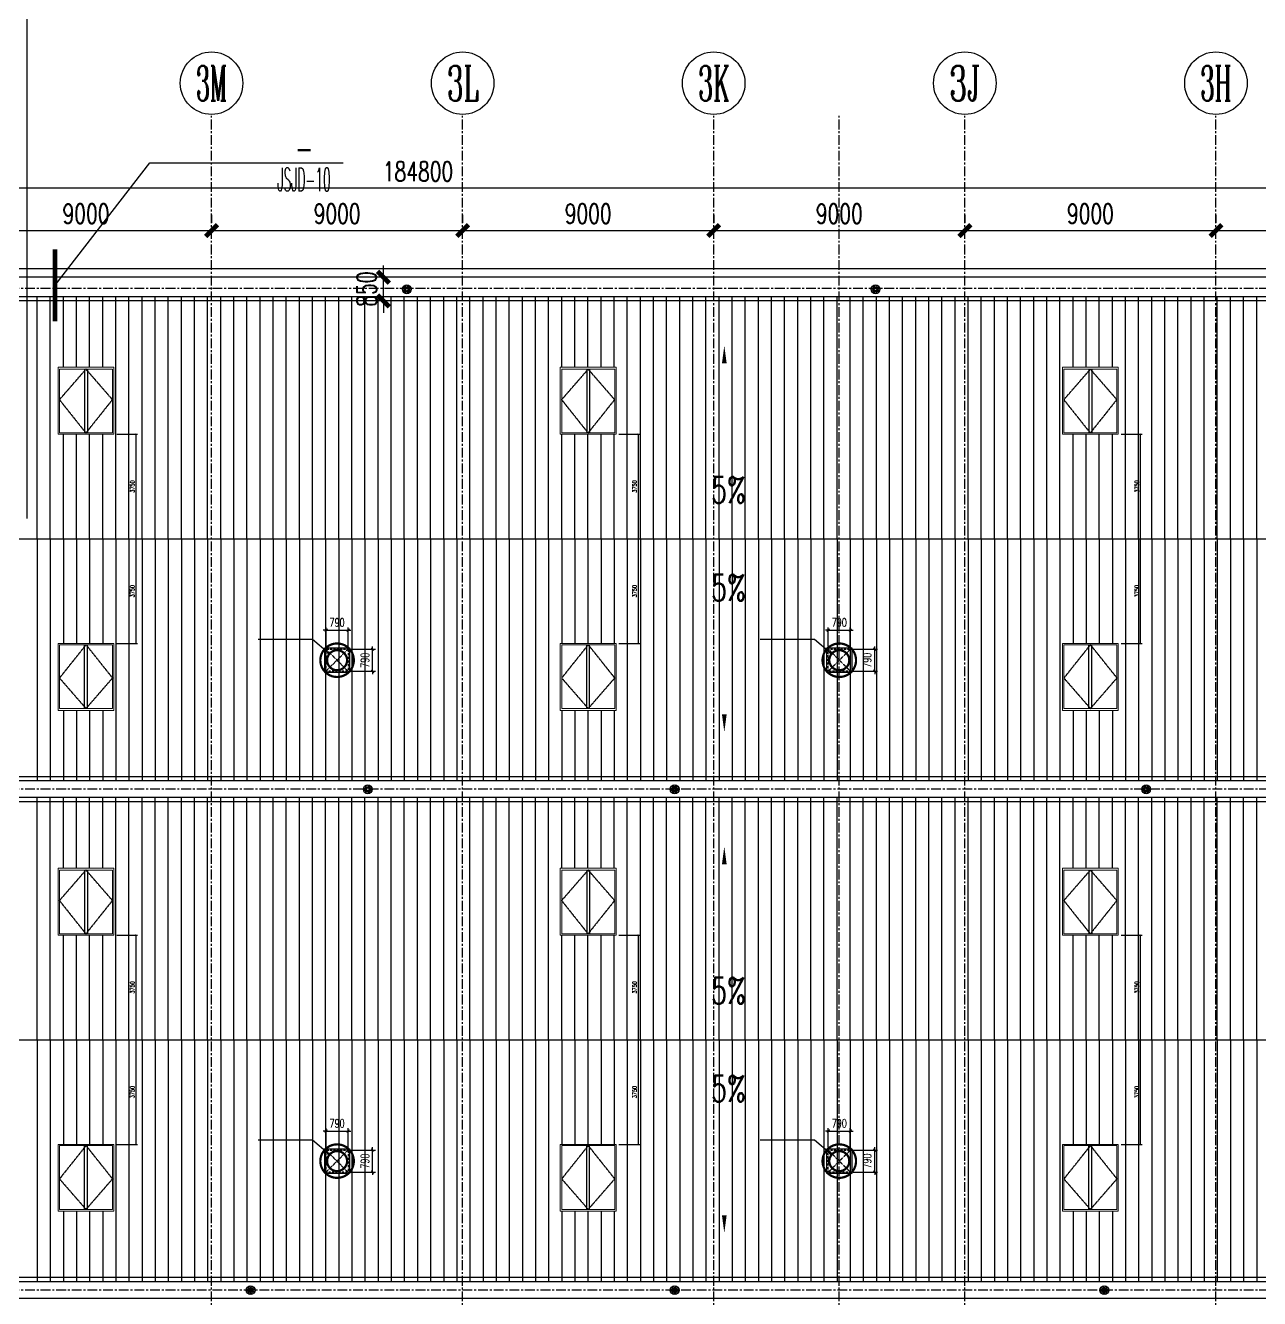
# Model space of a CAD drawing. Extents: x -599358 to 2865263, y -1062760 to 486533.
# Drawn here: x 1888005 to 1932238, y -843950 to -798327 of the extents above; entities that cross this region are included whole.
import ezdxf
from ezdxf.enums import TextEntityAlignment as Align

# ---------------------------------------------------------------- set-up
doc = ezdxf.new("R2010")
doc.units = 0
doc.set_wipeout_variables(frame=1)
for name, pattern in [('CENTER', [2, 1.25, -0.25, 0.25, -0.25]), ('DASH', [0.35, 0.25, -0.1]), ('HIDDEN', [0.375, 0.25, -0.125])]:
    doc.linetypes.add(name, pattern=pattern)
for name, color, linetype in [('3符号', 173, 'Continuous'), ('3索引', 3, 'Continuous'), ('A-AXIS-DP', 126, 'Continuous'), ('A-AXIS-SYMB', 3, 'Continuous'), ('A-LIN-V', 9, 'Continuous'), ('A-SFCE', 30, 'Continuous'), ('A-WINDOW', 140, 'Continuous'), ('DIM', 173, 'Continuous'), ('DIM_SYMB', 3, 'Continuous'), ('DOTE', 1, 'CENTER'), ('PUB_TEXT', 7, 'Continuous'), ('参考线', 8, 'Continuous'), ('外框', 1, 'HIDDEN'), ('屋面板111', 6, 'Continuous'), ('文本', 4, 'Continuous'), ('暖通', 7, 'Continuous'), ('虹吸雨水斗', 6, 'Continuous')]:
    doc.layers.add(name, color=color, linetype=linetype)
doc.layers.add('成型线', color=3, linetype='Continuous', lineweight=18)
doc.styles.add('_TCH_AXIS', font='COMPLEX', dxfattribs={"bigfont": 'GBCBIG'})
doc.styles.add('_TCH_DIM', font='SIMPLEX', dxfattribs={"bigfont": 'GBCBIG'})
doc.styles.add('_TCH_DIM_T3', font='SIMPLEX', dxfattribs={"width": 0.705882, "bigfont": 'GBCBIG'})
doc.styles.add('DHTEXT-1', font='romans.shx', dxfattribs={"width": 0.7, "bigfont": 'chinese.shx'})
doc.styles.add('卓越符号', font='ROMANS.shx', dxfattribs={"width": 0.7, "bigfont": 'CHINESE.shx'})
doc.dimstyles.new('_TCH_ARCH&&100', dxfattribs={"dimtxt": 297.5, "dimasz": 100, "dimexe": 100, "dimexo": 100, "dimgap": 126.25, "dimtad": 1, "dimdec": 0, "dimzin": 0, "dimdsep": 46, "dimtxsty": '_TCH_DIM_T3', "dimblk": 'ARCHTICK', "dimcen": 0.09, "dimclrt": 7, "dimazin": 2, "dimtfac": 1, "dimtdec": 0, "dimtix": 1, "dimtmove": 2, "dimatfit": 3, "dimfxl": 0, "dimtolj": 1, "dimtzin": 0, "dimarcsym": 0})
doc.dimstyles.new('_TCH_ARCH&&50', dxfattribs={"dimtxt": 148.75, "dimasz": 50, "dimexe": 50, "dimexo": 50, "dimgap": 63.125, "dimtad": 1, "dimdec": 0, "dimzin": 0, "dimdsep": 46, "dimtxsty": '_TCH_DIM_T3', "dimblk": 'ARCHTICK', "dimcen": 0.09, "dimclrt": 7, "dimazin": 2, "dimtfac": 1, "dimtdec": 0, "dimtix": 1, "dimtmove": 2, "dimatfit": 3, "dimfxl": 0, "dimtolj": 1, "dimtzin": 0, "dimarcsym": 0})
doc.dimstyles.new('ZN280', dxfattribs={"dimscale": 280, "dimtxt": 2.5, "dimasz": 1.5, "dimexe": 1, "dimexo": 2, "dimgap": 0.9, "dimtad": 1, "dimdec": 0, "dimdsep": 46, "dimtxsty": 'DHTEXT-1', "dimblk": 'ARCHTICK', "dimcen": 2.5, "dimclrd": 173, "dimclre": 173, "dimclrt": 7, "dimazin": 2, "dimtfac": 1, "dimtdec": 0, "dimtix": 1, "dimtmove": 2, "dimatfit": 3, "dimfxl": 0, "dimarcsym": 0})

# ---------------------------------------------------------------- blocks, each defined once
blk = doc.blocks.new('卓越-轴号')
blk.add_circle((0, 0), 4)
at = {"color": 0, "style": '_TCH_AXIS', "width": 1.041667, "flags": 8}
blk.add_attdef('A', text='', height=4.48, dxfattribs=at).set_placement((-2, -2.24), (2, -2.24), align=Align.FIT)
blk = doc.blocks.new('_ArchTick')
at = {"color": 0, "linetype": 'ByBlock', "const_width": 0.4}
blk.add_lwpolyline([(-0.5, -0.5), (0.5, 0.5)], dxfattribs=at)
blk = doc.blocks.new('*D1915')
at = {"layer": 'Defpoints', "color": 0, "ltscale": 2800, "transparency": 16777216}
for p in [(1900834, -807350), (1901298, -807350), (1901298, -808200)]:
    blk.add_point(p, dxfattribs=at)
at = {"layer": 'DIM', "color": 173, "linetype": 'ByBlock', "lineweight": -2, "ltscale": 2800, "transparency": 16777216}
for p, q in [((1900834, -807350), (1900834, -806930)), ((1900738, -807350), (1900554, -807350)), ((1900834, -808200), (1900834, -807350)), ((1900738, -808200), (1900554, -808200)), ((1900834, -808200), (1900834, -808620))]:
    blk.add_line(p, q, dxfattribs=at)
at = {"layer": 'DIM', "color": 173, "lineweight": -2, "ltscale": 2800, "transparency": 16777216, "xscale": 420, "yscale": 420, "zscale": 420}
for p, rotation in [((1900834, -807350), 270), ((1900834, -808200), 90)]:
    blk.add_blockref('_ArchTick', p, dxfattribs=dict(at, rotation=rotation))
at = {"layer": 'DIM', "color": 7, "ltscale": 2800, "transparency": 16777216, "insert": (1900232, -807775), "char_height": 700, "attachment_point": 5, "rotation": 90, "style": 'DHTEXT-1'}
blk.add_mtext('850', dxfattribs=at)
blk = doc.blocks.new('卓越-指向索引')
blk.add_wipeout([(0, 5), (-0.52, 4.97), (-1.04, 4.89), (-1.55, 4.76), (-2.03, 4.57), (-2.5, 4.33), (-2.94, 4.05), (-3.35, 3.72), (-3.72, 3.35), (-4.05, 2.94), (-4.33, 2.5), (-4.57, 2.03), (-4.76, 1.55), (-4.89, 1.04), (-4.97, 0.52), (-5, 0), (-4.97, -0.52), (-4.89, -1.04), (-4.76, -1.55), (-4.57, -2.03), (-4.33, -2.5), (-4.05, -2.94), (-3.72, -3.35), (-3.35, -3.72), (-2.94, -4.05), (-2.5, -4.33), (-2.03, -4.57), (-1.55, -4.76), (-1.04, -4.89), (-0.52, -4.97), (0, -5), (0.52, -4.97), (1.04, -4.89), (1.55, -4.76), (2.03, -4.57), (2.5, -4.33), (2.94, -4.05), (3.35, -3.72), (3.72, -3.35), (4.05, -2.94), (4.33, -2.5), (4.57, -2.03), (4.76, -1.55), (4.89, -1.04), (4.97, -0.52), (5, 0), (4.97, 0.52), (4.89, 1.04), (4.76, 1.55), (4.57, 2.03), (4.33, 2.5), (4.05, 2.94), (3.72, 3.35), (3.35, 3.72), (2.94, 4.05), (2.5, 4.33), (2.03, 4.57), (1.55, 4.76), (1.04, 4.89), (0.52, 4.97)])
blk.add_line((-5, 0), (5, 0))
at = {"color": 0, "style": '卓越符号', "width": 0.7, "flags": 8}
blk.add_attdef('索引编号', text='', height=3, dxfattribs=at).set_placement((0, 0.37), align=Align.CENTER)
at = {"color": 0, "style": '卓越符号', "width": 0.892319, "flags": 8}
blk.add_attdef('图号', text='', height=3, dxfattribs=at).set_placement((-3.41, -3.6), (3.41, -3.6), align=Align.FIT)
blk = doc.blocks.new('“奔腾”虹吸雨水斗')
at = {"layer": '虹吸雨水斗', "lineweight": 25}
for p, q in [((946944, 86685), (947028, 86658)), ((947028, 86641), (946944, 86614)), ((947032, 86673), (946946, 86692)), ((946946, 86607), (947032, 86625)), ((946982, 86753), (947040, 86688)), ((947040, 86611), (946982, 86546)), ((947052, 86699), (946987, 86758)), ((946987, 86541), (947052, 86600)), ((947048, 86793), (947066, 86707)), ((947066, 86592), (947048, 86506)), ((947082, 86711), (947055, 86795)), ((947055, 86504), (947082, 86587)), ((947125, 86795), (947098, 86711)), ((947098, 86587), (947125, 86504)), ((947114, 86707), (947132, 86793)), ((947132, 86506), (947114, 86592)), ((947194, 86758), (947128, 86699)), ((947128, 86600), (947194, 86541)), ((947140, 86688), (947199, 86753)), ((947199, 86546), (947140, 86611)), ((947234, 86692), (947148, 86673)), ((947148, 86625), (947234, 86607)), ((947152, 86658), (947236, 86685)), ((947236, 86614), (947152, 86641))]:
    blk.add_line(p, q, dxfattribs=at)
for radius in [150, 47.6]:
    blk.add_circle((947090, 86649), radius, dxfattribs=at)
for centre, start, end in [((947025, 86649), 291.6382, 68.3675), ((947034, 86682), 261.6382, 38.3675), ((947034, 86617), 321.6382, 98.3675), ((947057, 86706), 231.6382, 8.3675), ((947057, 86593), 351.6382, 128.3675), ((947090, 86715), 201.6382, 338.3675), ((947090, 86584), 21.6382, 158.3675), ((947123, 86706), 171.6382, 308.3675), ((947123, 86593), 51.6382, 188.3675), ((947147, 86682), 141.6382, 278.3675), ((947147, 86617), 81.6382, 218.3675), ((947155, 86649), 111.6382, 248.3675)]:
    blk.add_arc(centre, 8.82, start, end, dxfattribs=at)
blk = doc.blocks.new('*D1980')
at = {"layer": 'Defpoints', "color": 0, "ltscale": 2800, "transparency": 16777216}
for p in [(1885675, -805676), (1894675, -805676), (1894675, -805676)]:
    blk.add_point(p, dxfattribs=at)
at = {"layer": 'DIM', "color": 173, "linetype": 'ByBlock', "lineweight": -2, "ltscale": 2800, "transparency": 16777216}
for p, q in [((1885675, -805116), (1885675, -805396)), ((1894675, -805116), (1894675, -805396)), ((1885675, -805676), (1894675, -805676))]:
    blk.add_line(p, q, dxfattribs=at)
at = {"layer": 'DIM', "color": 173, "lineweight": -2, "ltscale": 2800, "transparency": 16777216, "xscale": 420, "yscale": 420, "zscale": 420, "rotation": 180}
blk.add_blockref('_ArchTick', (1885675, -805676), dxfattribs=at)
at = {"layer": 'DIM', "color": 173, "lineweight": -2, "ltscale": 2800, "transparency": 16777216, "xscale": 420, "yscale": 420, "zscale": 420}
blk.add_blockref('_ArchTick', (1894675, -805676), dxfattribs=at)
at = {"layer": 'DIM', "color": 7, "ltscale": 2800, "transparency": 16777216, "insert": (1890175, -805074), "char_height": 700, "attachment_point": 5, "style": 'DHTEXT-1'}
blk.add_mtext('9000', dxfattribs=at)
blk = doc.blocks.new('*D1981')
at = {"layer": 'Defpoints', "color": 0, "ltscale": 2800, "transparency": 16777216}
for p in [(1894675, -805676), (1903675, -805676), (1903675, -805676)]:
    blk.add_point(p, dxfattribs=at)
at = {"layer": 'DIM', "color": 173, "linetype": 'ByBlock', "lineweight": -2, "ltscale": 2800, "transparency": 16777216}
for p, q in [((1894675, -805116), (1894675, -805396)), ((1903675, -805116), (1903675, -805396)), ((1894675, -805676), (1903675, -805676))]:
    blk.add_line(p, q, dxfattribs=at)
at = {"layer": 'DIM', "color": 173, "lineweight": -2, "ltscale": 2800, "transparency": 16777216, "xscale": 420, "yscale": 420, "zscale": 420, "rotation": 180}
blk.add_blockref('_ArchTick', (1894675, -805676), dxfattribs=at)
at = {"layer": 'DIM', "color": 173, "lineweight": -2, "ltscale": 2800, "transparency": 16777216, "xscale": 420, "yscale": 420, "zscale": 420}
blk.add_blockref('_ArchTick', (1903675, -805676), dxfattribs=at)
at = {"layer": 'DIM', "color": 7, "ltscale": 2800, "transparency": 16777216, "insert": (1899175, -805074), "char_height": 700, "attachment_point": 5, "style": 'DHTEXT-1'}
blk.add_mtext('9000', dxfattribs=at)
blk = doc.blocks.new('*D1982')
at = {"layer": 'Defpoints', "color": 0, "ltscale": 2800, "transparency": 16777216}
for p in [(1903675, -805676), (1912675, -805676), (1912675, -805676)]:
    blk.add_point(p, dxfattribs=at)
at = {"layer": 'DIM', "color": 173, "linetype": 'ByBlock', "lineweight": -2, "ltscale": 2800, "transparency": 16777216}
for p, q in [((1903675, -805116), (1903675, -805396)), ((1912675, -805116), (1912675, -805396)), ((1903675, -805676), (1912675, -805676))]:
    blk.add_line(p, q, dxfattribs=at)
at = {"layer": 'DIM', "color": 173, "lineweight": -2, "ltscale": 2800, "transparency": 16777216, "xscale": 420, "yscale": 420, "zscale": 420, "rotation": 180}
blk.add_blockref('_ArchTick', (1903675, -805676), dxfattribs=at)
at = {"layer": 'DIM', "color": 173, "lineweight": -2, "ltscale": 2800, "transparency": 16777216, "xscale": 420, "yscale": 420, "zscale": 420}
blk.add_blockref('_ArchTick', (1912675, -805676), dxfattribs=at)
at = {"layer": 'DIM', "color": 7, "ltscale": 2800, "transparency": 16777216, "insert": (1908175, -805074), "char_height": 700, "attachment_point": 5, "style": 'DHTEXT-1'}
blk.add_mtext('9000', dxfattribs=at)
blk = doc.blocks.new('*D1983')
at = {"layer": 'Defpoints', "color": 0, "ltscale": 2800, "transparency": 16777216}
for p in [(1912675, -805676), (1921675, -805676), (1921675, -805676)]:
    blk.add_point(p, dxfattribs=at)
at = {"layer": 'DIM', "color": 173, "linetype": 'ByBlock', "lineweight": -2, "ltscale": 2800, "transparency": 16777216}
for p, q in [((1912675, -805116), (1912675, -805396)), ((1921675, -805116), (1921675, -805396)), ((1912675, -805676), (1921675, -805676))]:
    blk.add_line(p, q, dxfattribs=at)
at = {"layer": 'DIM', "color": 173, "lineweight": -2, "ltscale": 2800, "transparency": 16777216, "xscale": 420, "yscale": 420, "zscale": 420, "rotation": 180}
blk.add_blockref('_ArchTick', (1912675, -805676), dxfattribs=at)
at = {"layer": 'DIM', "color": 173, "lineweight": -2, "ltscale": 2800, "transparency": 16777216, "xscale": 420, "yscale": 420, "zscale": 420}
blk.add_blockref('_ArchTick', (1921675, -805676), dxfattribs=at)
at = {"layer": 'DIM', "color": 7, "ltscale": 2800, "transparency": 16777216, "insert": (1917175, -805074), "char_height": 700, "attachment_point": 5, "style": 'DHTEXT-1'}
blk.add_mtext('9000', dxfattribs=at)
blk = doc.blocks.new('*D1984')
at = {"layer": 'Defpoints', "color": 0, "ltscale": 2800, "transparency": 16777216}
for p in [(1921675, -805676), (1930675, -805676), (1930675, -805676)]:
    blk.add_point(p, dxfattribs=at)
at = {"layer": 'DIM', "color": 173, "linetype": 'ByBlock', "lineweight": -2, "ltscale": 2800, "transparency": 16777216}
for p, q in [((1921675, -805116), (1921675, -805396)), ((1930675, -805116), (1930675, -805396)), ((1921675, -805676), (1930675, -805676))]:
    blk.add_line(p, q, dxfattribs=at)
at = {"layer": 'DIM', "color": 173, "lineweight": -2, "ltscale": 2800, "transparency": 16777216, "xscale": 420, "yscale": 420, "zscale": 420, "rotation": 180}
blk.add_blockref('_ArchTick', (1921675, -805676), dxfattribs=at)
at = {"layer": 'DIM', "color": 173, "lineweight": -2, "ltscale": 2800, "transparency": 16777216, "xscale": 420, "yscale": 420, "zscale": 420}
blk.add_blockref('_ArchTick', (1930675, -805676), dxfattribs=at)
at = {"layer": 'DIM', "color": 7, "ltscale": 2800, "transparency": 16777216, "insert": (1926175, -805074), "char_height": 700, "attachment_point": 5, "style": 'DHTEXT-1'}
blk.add_mtext('9000', dxfattribs=at)
blk = doc.blocks.new('*D1985')
at = {"layer": 'Defpoints', "color": 0, "ltscale": 2800, "transparency": 16777216}
for p in [(1930675, -805676), (1939675, -805676), (1939675, -805676)]:
    blk.add_point(p, dxfattribs=at)
at = {"layer": 'DIM', "color": 173, "linetype": 'ByBlock', "lineweight": -2, "ltscale": 2800, "transparency": 16777216}
for p, q in [((1930675, -805116), (1930675, -805396)), ((1939675, -805116), (1939675, -805396)), ((1930675, -805676), (1939675, -805676))]:
    blk.add_line(p, q, dxfattribs=at)
at = {"layer": 'DIM', "color": 173, "lineweight": -2, "ltscale": 2800, "transparency": 16777216, "xscale": 420, "yscale": 420, "zscale": 420, "rotation": 180}
blk.add_blockref('_ArchTick', (1930675, -805676), dxfattribs=at)
at = {"layer": 'DIM', "color": 173, "lineweight": -2, "ltscale": 2800, "transparency": 16777216, "xscale": 420, "yscale": 420, "zscale": 420}
blk.add_blockref('_ArchTick', (1939675, -805676), dxfattribs=at)
at = {"layer": 'DIM', "color": 7, "ltscale": 2800, "transparency": 16777216, "insert": (1935175, -805074), "char_height": 700, "attachment_point": 5, "style": 'DHTEXT-1'}
blk.add_mtext('9000', dxfattribs=at)
blk = doc.blocks.new('*D1993')
at = {"layer": 'Defpoints', "color": 0, "ltscale": 2800, "transparency": 16777216}
for p in [(1809675, -804161), (1809675, -806364), (1994475, -806364)]:
    blk.add_point(p, dxfattribs=at)
at = {"layer": 'DIM', "color": 173, "linetype": 'ByBlock', "lineweight": -2, "ltscale": 2800, "transparency": 16777216}
for p, q in [((1809675, -805804), (1809675, -803881)), ((1994475, -804161), (1809675, -804161)), ((1994475, -805804), (1994475, -803881))]:
    blk.add_line(p, q, dxfattribs=at)
at = {"layer": 'DIM', "color": 173, "lineweight": -2, "ltscale": 2800, "transparency": 16777216, "xscale": 420, "yscale": 420, "zscale": 420, "rotation": 180}
blk.add_blockref('_ArchTick', (1809675, -804161), dxfattribs=at)
at = {"layer": 'DIM', "color": 173, "lineweight": -2, "ltscale": 2800, "transparency": 16777216, "xscale": 420, "yscale": 420, "zscale": 420}
blk.add_blockref('_ArchTick', (1994475, -804161), dxfattribs=at)
at = {"layer": 'DIM', "color": 7, "ltscale": 2800, "transparency": 16777216, "insert": (1902075, -803559), "char_height": 700, "attachment_point": 5, "style": 'DHTEXT-1'}
blk.add_mtext('184800', dxfattribs=at)
blk = doc.blocks.new('*D1776')
at = {"layer": 'A-AXIS-DP', "color": 0, "lineweight": -2, "transparency": 16777216}
for p, q in [((-1274, 395), (-1274, 495)), ((-495, 395), (-1374, 395)), ((-1274, 395), (-1274, -395)), ((-495, -395), (-1374, -395)), ((-1274, -395), (-1274, -495))]:
    blk.add_line(p, q, dxfattribs=at)
at = {"layer": 'Defpoints', "color": 0, "transparency": 16777216}
for p in [(-395, 395), (-1274, -395), (-395, -395)]:
    blk.add_point(p, dxfattribs=at)
at = {"layer": 'A-AXIS-DP', "color": 0, "lineweight": -2, "transparency": 16777216, "xscale": 100, "yscale": 100, "zscale": 100}
for p, rotation in [((-1274, 395), 270), ((-1274, -395), 90)]:
    blk.add_blockref('_ArchTick', p, dxfattribs=dict(at, rotation=rotation))
at = {"layer": 'A-AXIS-DP', "color": 7, "transparency": 16777216, "insert": (-999, 0), "char_height": 297.5, "attachment_point": 5, "rotation": 270, "style": '_TCH_DIM_T3'}
blk.add_mtext('\\A1;790', dxfattribs=at)
blk = doc.blocks.new('*D1777')
at = {"layer": 'A-AXIS-DP', "color": 0, "lineweight": -2, "transparency": 16777216}
for p, q in [((-395, -495), (-395, -1178)), ((395, -495), (395, -1178)), ((-395, -1078), (-495, -1078)), ((395, -1078), (-395, -1078)), ((395, -1078), (495, -1078))]:
    blk.add_line(p, q, dxfattribs=at)
at = {"layer": 'Defpoints', "color": 0, "transparency": 16777216}
for p in [(-395, -395), (395, -395), (-395, -1078)]:
    blk.add_point(p, dxfattribs=at)
at = {"layer": 'A-AXIS-DP', "color": 0, "lineweight": -2, "transparency": 16777216, "xscale": 100, "yscale": 100, "zscale": 100}
blk.add_blockref('_ArchTick', (-395, -1078), dxfattribs=at)
at = {"layer": 'A-AXIS-DP', "color": 0, "lineweight": -2, "transparency": 16777216, "xscale": 100, "yscale": 100, "zscale": 100, "rotation": 180}
blk.add_blockref('_ArchTick', (395, -1078), dxfattribs=at)
at = {"layer": 'A-AXIS-DP', "color": 7, "transparency": 16777216, "insert": (0, -1353), "char_height": 297.5, "attachment_point": 5, "rotation": 180, "style": '_TCH_DIM_T3'}
blk.add_mtext('\\A1;790', dxfattribs=at)
blk = doc.blocks.new('44')
blk.add_wipeout([(277496, 745320), (279896, 745320), (279896, 747320), (277496, 747320)]).dxf.layer = '参考线'
at = {"color": 2}
for p, q in [((277566, 746370), (279851, 746370)), ((277566, 746270), (279851, 746270))]:
    blk.add_line(p, q, dxfattribs=at)
at = {"layer": '外框'}
for points in [[(279851, 746320), (278658, 747270), (277566, 746320)], [(279851, 746320), (278658, 745370), (277566, 746320)]]:
    blk.add_lwpolyline(points, dxfattribs=at)
at = {"layer": '成型线'}
blk.add_line((279896, 745320), (279896, 747320), dxfattribs=at)
blk.add_lwpolyline([(279896, 745320), (277496, 745320), (277496, 747320), (279896, 747320)], dxfattribs=at)
blk.add_lwpolyline([(279851, 745370), (279851, 747270), (277566, 747270), (277566, 745370)], close=True, dxfattribs=at)
blk = doc.blocks.new('*D2423')
at = {"layer": 'A-WINDOW', "color": 0, "lineweight": -2, "transparency": 16777216}
for p, q in [((367696, 714320), (368446, 714320)), ((368396, 710570), (368396, 714320)), ((367696, 710570), (368446, 710570))]:
    blk.add_line(p, q, dxfattribs=at)
at = {"layer": 'Defpoints', "color": 0, "transparency": 16777216}
for p in [(367646, 714320), (368396, 714320), (367646, 710570)]:
    blk.add_point(p, dxfattribs=at)
at = {"layer": 'A-WINDOW', "color": 0, "lineweight": -2, "transparency": 16777216, "xscale": 50, "yscale": 50, "zscale": 50}
for p, rotation in [((368396, 714320), 90), ((368396, 710570), 270)]:
    blk.add_blockref('_ArchTick', p, dxfattribs=dict(at, rotation=rotation))
at = {"layer": 'A-WINDOW', "color": 7, "transparency": 16777216, "insert": (368258, 712445), "char_height": 148.8, "attachment_point": 5, "rotation": 90, "style": '_TCH_DIM_T3'}
blk.add_mtext('\\A1;3750', dxfattribs=at)
blk = doc.blocks.new('*D2424')
at = {"layer": 'A-WINDOW', "color": 0, "lineweight": -2, "transparency": 16777216}
for p, q in [((367696, 718070), (368446, 718070)), ((368396, 714320), (368396, 718070)), ((367696, 714320), (368446, 714320))]:
    blk.add_line(p, q, dxfattribs=at)
at = {"layer": 'Defpoints', "color": 0, "transparency": 16777216}
for p in [(367646, 718070), (368396, 718070), (367646, 714320)]:
    blk.add_point(p, dxfattribs=at)
at = {"layer": 'A-WINDOW', "color": 0, "lineweight": -2, "transparency": 16777216, "xscale": 50, "yscale": 50, "zscale": 50}
for p, rotation in [((368396, 718070), 90), ((368396, 714320), 270)]:
    blk.add_blockref('_ArchTick', p, dxfattribs=dict(at, rotation=rotation))
at = {"layer": 'A-WINDOW', "color": 7, "transparency": 16777216, "insert": (368258, 716195), "char_height": 148.8, "attachment_point": 5, "rotation": 90, "style": '_TCH_DIM_T3'}
blk.add_mtext('\\A1;3750', dxfattribs=at)
blk = doc.blocks.new('fengji')
at = {"layer": 'DIM_SYMB'}
for p, q in [((324.2, -267.9), (884.2, -747.9)), ((884.2, -747.9), (2834.2, -747.9))]:
    blk.add_line(p, q, dxfattribs=at)
at = {"layer": 'DIM_SYMB', "const_width": 40}
blk.add_lwpolyline([(310.3, -253.5, -1), (338.1, -282.3, -1)], format="xyb", close=True, dxfattribs=at)
at = {"layer": '暖通', "color": 7, "linetype": 'DASH', "ltscale": 0.5}
for p, q in [((-395, 395), (395, -395)), ((395, 395), (-395, -395))]:
    blk.add_line(p, q, dxfattribs=at)
at = {"layer": '暖通', "color": 7, "const_width": 79.8}
for points in [[(0, -600.2, -1), (0, 600.2, -1)], [(0, -600.2, 1), (0, 600.2, 1)]]:
    blk.add_lwpolyline(points, format="xyb", dxfattribs=at)
at = {"layer": '暖通', "color": 7, "ltscale": 0.5}
blk.add_lwpolyline([(-445, 445), (445, 445), (445, -445), (-445, -445)], close=True, dxfattribs=at)
at = {"layer": '暖通', "color": 7, "linetype": 'DASH', "const_width": 79.8}
for points in [[(0, -358.3, -1), (0, 358.3, -1)], [(0, -358.3, 1), (0, 358.3, 1)]]:
    blk.add_lwpolyline(points, format="xyb", dxfattribs=at)
at = {"layer": '暖通', "color": 7, "linetype": 'DASH', "ltscale": 0.5}
blk.add_lwpolyline([(-395, 395), (395, 395), (395, -395), (-395, -395)], close=True, dxfattribs=at)
at = {"layer": 'A-AXIS-DP'}
for p1, distance, picture, middle in [((-395, 395), -879.2, '*D1776', (-999.2, 0)), ((395, -395), 682.9, '*D1777', (0, -1352.9))]:
    dim = blk.add_aligned_dim(p1=p1, p2=(-395, -395), distance=distance, dimstyle='_TCH_ARCH&&100', dxfattribs=at)
    dim.commit()
    dim.dimension.update_dxf_attribs({"geometry": picture, "text_midpoint": middle})
blk = doc.blocks.new('A$Cff7cfbaa')
at = {"layer": '暖通', "rotation": 180}
for p in [(89500, -13325), (107500, -13325), (89500, -31275), (107500, -31275)]:
    blk.add_blockref('fengji', p, dxfattribs=at)
blk = doc.blocks.new('frtt')
at = {"layer": 'A-LIN-V', "xscale": -1, "rotation": 90}
blk.add_blockref('44', (1112915.9, 997965.8), dxfattribs=at)
at = {"layer": 'A-LIN-V', "rotation": 90}
blk.add_blockref('44', (1112915.9, 430674.2), dxfattribs=at)
at = {"layer": 'A-WINDOW', "color": 1}
for p1, p2, picture, middle in [((367645.9, 714320), (367645.9, 718070), '*D2424', (368258.4, 716195)), ((367645.9, 710570), (367645.9, 714320), '*D2423', (368258.4, 712445))]:
    dim = blk.add_aligned_dim(p1=p1, p2=p2, distance=-750, dimstyle='_TCH_ARCH&&50', dxfattribs=at)
    dim.commit()
    dim.dimension.update_dxf_attribs({"geometry": picture, "text_midpoint": middle})
blk = doc.blocks.new('A$C306215c0')
at = {"layer": 'A-WINDOW'}
for p in [(-286096, -723295), (-268096, -723295), (-250096, -723295), (-286096, -741245), (-268096, -741245), (-250096, -741245)]:
    blk.add_blockref('frtt', p, dxfattribs=at)

msp = doc.modelspace()

# ---------------------------------------------------------------- linework, layer by layer
at = {"layer": '3索引'}
msp.add_lwpolyline([(1889072.3, -807634.2), (1892457.2, -803255.5), (1897989.4, -803255.5)], dxfattribs=at)
at = {"layer": '3索引', "linetype": 'DASH', "ltscale": 1400, "const_width": 140}
msp.add_lwpolyline([(1889072.3, -808864), (1889055.9, -808864), (1889055.9, -806425.5), (1889072.3, -806425.5)], close=True, dxfattribs=at)
at = {"layer": 'A-AXIS-SYMB'}
msp.add_line((1888055.4, -796730.4), (1888055.4, -815995.9), dxfattribs=at)
for points in [[(1913053.5, -814904.1, 0, 0, 0), (1913053.5, -809802.3, 0, 169.2, 0), (1913053.5, -810436.7, 0, 0, 0)], [(1913053.5, -818545.8, 0, 0, 0), (1913053.5, -823647.6, 0, 169.2, 0), (1913053.5, -823013.2, 0, 0, 0)], [(1913053.5, -832854.1, 0, 0, 0), (1913053.5, -827752.3, 0, 169.2, 0), (1913053.5, -828386.7, 0, 0, 0)], [(1913053.5, -836495.8, 0, 0, 0), (1913053.5, -841597.6, 0, 169.2, 0), (1913053.5, -840963.2, 0, 0, 0)]]:
    msp.add_lwpolyline(points, format="xyseb", dxfattribs=at)
at = {"layer": 'A-LIN-V'}
for points in [[(1994174.8, -808200), (1826985.9, -808200)], [(1994174.8, -825250), (1821453.8, -825250)], [(1994174.8, -826150), (1821161.8, -826150)], [(1994174.8, -843200), (1815629.7, -843200)]]:
    msp.add_lwpolyline(points, dxfattribs=at)
at = {"layer": 'A-SFCE'}
msp.add_line((1994174.8, -807350), (1826525.7, -807350), dxfattribs=at)
for points in [[(1994474.8, -880250), (1994474.8, -807050), (1826307.7, -807050), (1808774.8, -861086.7), (1808774.8, -862100), (1809374.8, -862100)], [(1823483.9, -816725), (1994174.8, -816725)], [(1817651.7, -834675), (1994174.8, -834675)]]:
    msp.add_lwpolyline(points, dxfattribs=at)
at = {"layer": 'DOTE', "ltscale": 280}
for p, q in [((1894674.8, -887730), (1894674.8, -801515)), ((1903674.8, -887730), (1903674.8, -801515)), ((1912674.8, -887730), (1912674.8, -801515)), ((1917174.8, -887730), (1917174.8, -801515)), ((1921674.8, -887730), (1921674.8, -801515)), ((1930674.8, -887730), (1930674.8, -801515)), ((2002579, -807750), (1802219, -807750)), ((2002579, -825700), (1802219, -825700)), ((2002579, -843650), (1802219, -843650))]:
    msp.add_line(p, q, dxfattribs=at)
at = {"layer": '屋面板111', "ltscale": 2500}
for p, q in [((1888424.8, -816725), (1888424.8, -808050)), ((1888894.8, -816725), (1888894.8, -808050)), ((1889364.8, -816725), (1889364.8, -808050)), ((1889834.8, -816725), (1889834.8, -808050)), ((1890304.8, -816725), (1890304.8, -808050)), ((1890774.8, -816725), (1890774.8, -808050)), ((1891244.8, -816725), (1891244.8, -808050)), ((1891714.8, -816725), (1891714.8, -808050)), ((1892184.8, -816725), (1892184.8, -808050)), ((1892654.8, -816725), (1892654.8, -808050)), ((1893124.8, -816725), (1893124.8, -808050)), ((1893594.8, -816725), (1893594.8, -808050)), ((1894064.8, -816725), (1894064.8, -808050)), ((1894534.8, -816725), (1894534.8, -808050)), ((1895004.8, -816725), (1895004.8, -808050)), ((1895474.8, -816725), (1895474.8, -808050)), ((1895944.8, -816725), (1895944.8, -808050)), ((1896414.8, -816725), (1896414.8, -808050)), ((1896884.8, -816725), (1896884.8, -808050)), ((1897354.8, -816725), (1897354.8, -808050)), ((1897824.8, -816725), (1897824.8, -808050)), ((1898294.8, -816725), (1898294.8, -808050)), ((1898764.8, -816725), (1898764.8, -808050)), ((1899234.8, -816725), (1899234.8, -808050)), ((1899704.8, -816725), (1899704.8, -808050)), ((1900174.8, -816725), (1900174.8, -808050)), ((1900644.8, -816725), (1900644.8, -808050)), ((1901114.8, -816725), (1901114.8, -808050)), ((1901584.8, -816725), (1901584.8, -808050)), ((1902054.8, -816725), (1902054.8, -808050)), ((1902524.8, -816725), (1902524.8, -808050)), ((1902994.8, -816725), (1902994.8, -808050)), ((1903464.8, -816725), (1903464.8, -808050)), ((1903934.8, -816725), (1903934.8, -808050)), ((1904404.8, -816725), (1904404.8, -808050)), ((1904874.8, -816725), (1904874.8, -808050)), ((1905344.8, -816725), (1905344.8, -808050)), ((1905814.8, -816725), (1905814.8, -808050)), ((1906284.8, -816725), (1906284.8, -808050)), ((1906754.8, -816725), (1906754.8, -808050)), ((1907224.8, -816725), (1907224.8, -808050)), ((1907694.8, -816725), (1907694.8, -808050)), ((1908164.8, -816725), (1908164.8, -808050)), ((1908634.8, -816725), (1908634.8, -808050)), ((1909104.8, -816725), (1909104.8, -808050)), ((1909574.8, -816725), (1909574.8, -808050)), ((1910044.8, -816725), (1910044.8, -808050)), ((1910514.8, -816725), (1910514.8, -808050)), ((1910984.8, -816725), (1910984.8, -808050)), ((1911454.8, -816725), (1911454.8, -808050)), ((1911924.8, -816725), (1911924.8, -808050)), ((1912394.8, -816725), (1912394.8, -808050)), ((1912864.8, -816725), (1912864.8, -808050)), ((1913334.8, -816725), (1913334.8, -808050)), ((1913804.8, -816725), (1913804.8, -808050)), ((1914274.8, -816725), (1914274.8, -808050)), ((1914744.8, -816725), (1914744.8, -808050)), ((1915214.8, -816725), (1915214.8, -808050)), ((1915684.8, -816725), (1915684.8, -808050)), ((1916154.8, -816725), (1916154.8, -808050)), ((1916624.8, -816725), (1916624.8, -808050)), ((1917094.8, -816725), (1917094.8, -808050)), ((1917564.8, -816725), (1917564.8, -808050)), ((1918034.8, -816725), (1918034.8, -808050)), ((1918504.8, -816725), (1918504.8, -808050)), ((1918974.8, -816725), (1918974.8, -808050)), ((1919444.8, -816725), (1919444.8, -808050)), ((1919914.8, -816725), (1919914.8, -808050)), ((1920384.8, -816725), (1920384.8, -808050)), ((1920854.8, -816725), (1920854.8, -808050)), ((1921324.8, -816725), (1921324.8, -808050)), ((1921794.8, -816725), (1921794.8, -808050)), ((1922264.8, -816725), (1922264.8, -808050)), ((1922734.8, -816725), (1922734.8, -808050)), ((1923204.8, -816725), (1923204.8, -808050)), ((1923674.8, -816725), (1923674.8, -808050)), ((1924144.8, -816725), (1924144.8, -808050)), ((1924614.8, -816725), (1924614.8, -808050)), ((1925084.8, -816725), (1925084.8, -808050)), ((1925554.8, -816725), (1925554.8, -808050)), ((1926024.8, -816725), (1926024.8, -808050)), ((1926494.8, -816725), (1926494.8, -808050)), ((1926964.8, -816725), (1926964.8, -808050)), ((1927434.8, -816725), (1927434.8, -808050)), ((1927904.8, -816725), (1927904.8, -808050)), ((1928374.8, -816725), (1928374.8, -808050)), ((1928844.8, -816725), (1928844.8, -808050)), ((1929314.8, -816725), (1929314.8, -808050)), ((1929784.8, -816725), (1929784.8, -808050)), ((1930254.8, -816725), (1930254.8, -808050)), ((1930724.8, -816725), (1930724.8, -808050)), ((1931194.8, -816725), (1931194.8, -808050)), ((1931664.8, -816725), (1931664.8, -808050)), ((1932134.8, -816725), (1932134.8, -808050)), ((1888424.8, -816725), (1888424.8, -825400)), ((1888894.8, -816725), (1888894.8, -825400)), ((1889364.8, -816725), (1889364.8, -825400)), ((1889834.8, -816725), (1889834.8, -825400)), ((1890304.8, -816725), (1890304.8, -825400)), ((1890774.8, -816725), (1890774.8, -825400)), ((1891244.8, -816725), (1891244.8, -825400)), ((1891714.8, -816725), (1891714.8, -825400)), ((1892184.8, -816725), (1892184.8, -825400)), ((1892654.8, -816725), (1892654.8, -825400)), ((1893124.8, -816725), (1893124.8, -825400)), ((1893594.8, -816725), (1893594.8, -825400)), ((1894064.8, -816725), (1894064.8, -825400)), ((1894534.8, -816725), (1894534.8, -825400)), ((1895004.8, -816725), (1895004.8, -825400)), ((1895474.8, -816725), (1895474.8, -825400)), ((1895944.8, -816725), (1895944.8, -825400)), ((1896414.8, -816725), (1896414.8, -825400)), ((1896884.8, -816725), (1896884.8, -825400)), ((1897354.8, -816725), (1897354.8, -825400)), ((1897824.8, -816725), (1897824.8, -825400)), ((1898294.8, -816725), (1898294.8, -825400)), ((1898764.8, -816725), (1898764.8, -825400)), ((1899234.8, -816725), (1899234.8, -825400)), ((1899704.8, -816725), (1899704.8, -825400)), ((1900174.8, -816725), (1900174.8, -825400)), ((1900644.8, -816725), (1900644.8, -825400)), ((1901114.8, -816725), (1901114.8, -825400)), ((1901584.8, -816725), (1901584.8, -825400)), ((1902054.8, -816725), (1902054.8, -825400)), ((1902524.8, -816725), (1902524.8, -825400)), ((1902994.8, -816725), (1902994.8, -825400)), ((1903464.8, -816725), (1903464.8, -825400)), ((1903934.8, -816725), (1903934.8, -825400)), ((1904404.8, -816725), (1904404.8, -825400)), ((1904874.8, -816725), (1904874.8, -825400)), ((1905344.8, -816725), (1905344.8, -825400)), ((1905814.8, -816725), (1905814.8, -825400)), ((1906284.8, -816725), (1906284.8, -825400)), ((1906754.8, -816725), (1906754.8, -825400)), ((1907224.8, -816725), (1907224.8, -825400)), ((1907694.8, -816725), (1907694.8, -825400)), ((1908164.8, -816725), (1908164.8, -825400)), ((1908634.8, -816725), (1908634.8, -825400)), ((1909104.8, -816725), (1909104.8, -825400)), ((1909574.8, -816725), (1909574.8, -825400)), ((1910044.8, -816725), (1910044.8, -825400)), ((1910514.8, -816725), (1910514.8, -825400)), ((1910984.8, -816725), (1910984.8, -825400)), ((1911454.8, -816725), (1911454.8, -825400)), ((1911924.8, -816725), (1911924.8, -825400)), ((1912394.8, -816725), (1912394.8, -825400)), ((1912864.8, -816725), (1912864.8, -825400)), ((1913334.8, -816725), (1913334.8, -825400)), ((1913804.8, -816725), (1913804.8, -825400)), ((1914274.8, -816725), (1914274.8, -825400)), ((1914744.8, -816725), (1914744.8, -825400)), ((1915214.8, -816725), (1915214.8, -825400)), ((1915684.8, -816725), (1915684.8, -825400)), ((1916154.8, -816725), (1916154.8, -825400)), ((1916624.8, -816725), (1916624.8, -825400)), ((1917094.8, -816725), (1917094.8, -825400)), ((1917564.8, -816725), (1917564.8, -825400)), ((1918034.8, -816725), (1918034.8, -825400)), ((1918504.8, -816725), (1918504.8, -825400)), ((1918974.8, -816725), (1918974.8, -825400)), ((1919444.8, -816725), (1919444.8, -825400)), ((1919914.8, -816725), (1919914.8, -825400)), ((1920384.8, -816725), (1920384.8, -825400)), ((1920854.8, -816725), (1920854.8, -825400)), ((1921324.8, -816725), (1921324.8, -825400)), ((1921794.8, -816725), (1921794.8, -825400)), ((1922264.8, -816725), (1922264.8, -825400)), ((1922734.8, -816725), (1922734.8, -825400)), ((1923204.8, -816725), (1923204.8, -825400)), ((1923674.8, -816725), (1923674.8, -825400)), ((1924144.8, -816725), (1924144.8, -825400)), ((1924614.8, -816725), (1924614.8, -825400)), ((1925084.8, -816725), (1925084.8, -825400)), ((1925554.8, -816725), (1925554.8, -825400)), ((1926024.8, -816725), (1926024.8, -825400)), ((1926494.8, -816725), (1926494.8, -825400)), ((1926964.8, -816725), (1926964.8, -825400)), ((1927434.8, -816725), (1927434.8, -825400)), ((1927904.8, -816725), (1927904.8, -825400)), ((1928374.8, -816725), (1928374.8, -825400)), ((1928844.8, -816725), (1928844.8, -825400)), ((1929314.8, -816725), (1929314.8, -825400)), ((1929784.8, -816725), (1929784.8, -825400)), ((1930254.8, -816725), (1930254.8, -825400)), ((1930724.8, -816725), (1930724.8, -825400)), ((1931194.8, -816725), (1931194.8, -825400)), ((1931664.8, -816725), (1931664.8, -825400)), ((1932134.8, -816725), (1932134.8, -825400)), ((1888424.8, -834675), (1888424.8, -826000)), ((1888894.8, -834675), (1888894.8, -826000)), ((1889364.8, -834675), (1889364.8, -826000)), ((1889834.8, -834675), (1889834.8, -826000)), ((1890304.8, -834675), (1890304.8, -826000)), ((1890774.8, -834675), (1890774.8, -826000)), ((1891244.8, -834675), (1891244.8, -826000)), ((1891714.8, -834675), (1891714.8, -826000)), ((1892184.8, -834675), (1892184.8, -826000)), ((1892654.8, -834675), (1892654.8, -826000)), ((1893124.8, -834675), (1893124.8, -826000)), ((1893594.8, -834675), (1893594.8, -826000)), ((1894064.8, -834675), (1894064.8, -826000)), ((1894534.8, -834675), (1894534.8, -826000)), ((1895004.8, -834675), (1895004.8, -826000)), ((1895474.8, -834675), (1895474.8, -826000)), ((1895944.8, -834675), (1895944.8, -826000)), ((1896414.8, -834675), (1896414.8, -826000)), ((1896884.8, -834675), (1896884.8, -826000)), ((1897354.8, -834675), (1897354.8, -826000)), ((1897824.8, -834675), (1897824.8, -826000)), ((1898294.8, -834675), (1898294.8, -826000)), ((1898764.8, -834675), (1898764.8, -826000)), ((1899234.8, -834675), (1899234.8, -826000)), ((1899704.8, -834675), (1899704.8, -826000)), ((1900174.8, -834675), (1900174.8, -826000)), ((1900644.8, -834675), (1900644.8, -826000)), ((1901114.8, -834675), (1901114.8, -826000)), ((1901584.8, -834675), (1901584.8, -826000)), ((1902054.8, -834675), (1902054.8, -826000)), ((1902524.8, -834675), (1902524.8, -826000)), ((1902994.8, -834675), (1902994.8, -826000)), ((1903464.8, -834675), (1903464.8, -826000)), ((1903934.8, -834675), (1903934.8, -826000)), ((1904404.8, -834675), (1904404.8, -826000)), ((1904874.8, -834675), (1904874.8, -826000)), ((1905344.8, -834675), (1905344.8, -826000)), ((1905814.8, -834675), (1905814.8, -826000)), ((1906284.8, -834675), (1906284.8, -826000)), ((1906754.8, -834675), (1906754.8, -826000)), ((1907224.8, -834675), (1907224.8, -826000)), ((1907694.8, -834675), (1907694.8, -826000)), ((1908164.8, -834675), (1908164.8, -826000)), ((1908634.8, -834675), (1908634.8, -826000)), ((1909104.8, -834675), (1909104.8, -826000)), ((1909574.8, -834675), (1909574.8, -826000)), ((1910044.8, -834675), (1910044.8, -826000)), ((1910514.8, -834675), (1910514.8, -826000)), ((1910984.8, -834675), (1910984.8, -826000)), ((1911454.8, -834675), (1911454.8, -826000)), ((1911924.8, -834675), (1911924.8, -826000)), ((1912394.8, -834675), (1912394.8, -826000)), ((1912864.8, -834675), (1912864.8, -826000)), ((1913334.8, -834675), (1913334.8, -826000)), ((1913804.8, -834675), (1913804.8, -826000)), ((1914274.8, -834675), (1914274.8, -826000)), ((1914744.8, -834675), (1914744.8, -826000)), ((1915214.8, -834675), (1915214.8, -826000)), ((1915684.8, -834675), (1915684.8, -826000)), ((1916154.8, -834675), (1916154.8, -826000)), ((1916624.8, -834675), (1916624.8, -826000)), ((1917094.8, -834675), (1917094.8, -826000)), ((1917564.8, -834675), (1917564.8, -826000)), ((1918034.8, -834675), (1918034.8, -826000)), ((1918504.8, -834675), (1918504.8, -826000)), ((1918974.8, -834675), (1918974.8, -826000)), ((1919444.8, -834675), (1919444.8, -826000)), ((1919914.8, -834675), (1919914.8, -826000)), ((1920384.8, -834675), (1920384.8, -826000)), ((1920854.8, -834675), (1920854.8, -826000)), ((1921324.8, -834675), (1921324.8, -826000)), ((1921794.8, -834675), (1921794.8, -826000)), ((1922264.8, -834675), (1922264.8, -826000)), ((1922734.8, -834675), (1922734.8, -826000)), ((1923204.8, -834675), (1923204.8, -826000)), ((1923674.8, -834675), (1923674.8, -826000)), ((1924144.8, -834675), (1924144.8, -826000)), ((1924614.8, -834675), (1924614.8, -826000)), ((1925084.8, -834675), (1925084.8, -826000)), ((1925554.8, -834675), (1925554.8, -826000)), ((1926024.8, -834675), (1926024.8, -826000)), ((1926494.8, -834675), (1926494.8, -826000)), ((1926964.8, -834675), (1926964.8, -826000)), ((1927434.8, -834675), (1927434.8, -826000)), ((1927904.8, -834675), (1927904.8, -826000)), ((1928374.8, -834675), (1928374.8, -826000)), ((1928844.8, -834675), (1928844.8, -826000)), ((1929314.8, -834675), (1929314.8, -826000)), ((1929784.8, -834675), (1929784.8, -826000)), ((1930254.8, -834675), (1930254.8, -826000)), ((1930724.8, -834675), (1930724.8, -826000)), ((1931194.8, -834675), (1931194.8, -826000)), ((1931664.8, -834675), (1931664.8, -826000)), ((1932134.8, -834675), (1932134.8, -826000)), ((1888424.8, -834675), (1888424.8, -843350)), ((1888894.8, -834675), (1888894.8, -843350)), ((1889364.8, -834675), (1889364.8, -843350)), ((1889834.8, -834675), (1889834.8, -843350)), ((1890304.8, -834675), (1890304.8, -843350)), ((1890774.8, -834675), (1890774.8, -843350)), ((1891244.8, -834675), (1891244.8, -843350)), ((1891714.8, -834675), (1891714.8, -843350)), ((1892184.8, -834675), (1892184.8, -843350)), ((1892654.8, -834675), (1892654.8, -843350)), ((1893124.8, -834675), (1893124.8, -843350)), ((1893594.8, -834675), (1893594.8, -843350)), ((1894064.8, -834675), (1894064.8, -843350)), ((1894534.8, -834675), (1894534.8, -843350)), ((1895004.8, -834675), (1895004.8, -843350)), ((1895474.8, -834675), (1895474.8, -843350)), ((1895944.8, -834675), (1895944.8, -843350)), ((1896414.8, -834675), (1896414.8, -843350)), ((1896884.8, -834675), (1896884.8, -843350)), ((1897354.8, -834675), (1897354.8, -843350)), ((1897824.8, -834675), (1897824.8, -843350)), ((1898294.8, -834675), (1898294.8, -843350)), ((1898764.8, -834675), (1898764.8, -843350)), ((1899234.8, -834675), (1899234.8, -843350)), ((1899704.8, -834675), (1899704.8, -843350)), ((1900174.8, -834675), (1900174.8, -843350)), ((1900644.8, -834675), (1900644.8, -843350)), ((1901114.8, -834675), (1901114.8, -843350)), ((1901584.8, -834675), (1901584.8, -843350)), ((1902054.8, -834675), (1902054.8, -843350)), ((1902524.8, -834675), (1902524.8, -843350)), ((1902994.8, -834675), (1902994.8, -843350)), ((1903464.8, -834675), (1903464.8, -843350)), ((1903934.8, -834675), (1903934.8, -843350)), ((1904404.8, -834675), (1904404.8, -843350)), ((1904874.8, -834675), (1904874.8, -843350)), ((1905344.8, -834675), (1905344.8, -843350)), ((1905814.8, -834675), (1905814.8, -843350)), ((1906284.8, -834675), (1906284.8, -843350)), ((1906754.8, -834675), (1906754.8, -843350)), ((1907224.8, -834675), (1907224.8, -843350)), ((1907694.8, -834675), (1907694.8, -843350)), ((1908164.8, -834675), (1908164.8, -843350)), ((1908634.8, -834675), (1908634.8, -843350)), ((1909104.8, -834675), (1909104.8, -843350)), ((1909574.8, -834675), (1909574.8, -843350)), ((1910044.8, -834675), (1910044.8, -843350)), ((1910514.8, -834675), (1910514.8, -843350)), ((1910984.8, -834675), (1910984.8, -843350)), ((1911454.8, -834675), (1911454.8, -843350)), ((1911924.8, -834675), (1911924.8, -843350)), ((1912394.8, -834675), (1912394.8, -843350)), ((1912864.8, -834675), (1912864.8, -843350)), ((1913334.8, -834675), (1913334.8, -843350)), ((1913804.8, -834675), (1913804.8, -843350)), ((1914274.8, -834675), (1914274.8, -843350)), ((1914744.8, -834675), (1914744.8, -843350)), ((1915214.8, -834675), (1915214.8, -843350)), ((1915684.8, -834675), (1915684.8, -843350)), ((1916154.8, -834675), (1916154.8, -843350)), ((1916624.8, -834675), (1916624.8, -843350)), ((1917094.8, -834675), (1917094.8, -843350)), ((1917564.8, -834675), (1917564.8, -843350)), ((1918034.8, -834675), (1918034.8, -843350)), ((1918504.8, -834675), (1918504.8, -843350)), ((1918974.8, -834675), (1918974.8, -843350)), ((1919444.8, -834675), (1919444.8, -843350)), ((1919914.8, -834675), (1919914.8, -843350)), ((1920384.8, -834675), (1920384.8, -843350)), ((1920854.8, -834675), (1920854.8, -843350)), ((1921324.8, -834675), (1921324.8, -843350)), ((1921794.8, -834675), (1921794.8, -843350)), ((1922264.8, -834675), (1922264.8, -843350)), ((1922734.8, -834675), (1922734.8, -843350)), ((1923204.8, -834675), (1923204.8, -843350)), ((1923674.8, -834675), (1923674.8, -843350)), ((1924144.8, -834675), (1924144.8, -843350)), ((1924614.8, -834675), (1924614.8, -843350)), ((1925084.8, -834675), (1925084.8, -843350)), ((1925554.8, -834675), (1925554.8, -843350)), ((1926024.8, -834675), (1926024.8, -843350)), ((1926494.8, -834675), (1926494.8, -843350)), ((1926964.8, -834675), (1926964.8, -843350)), ((1927434.8, -834675), (1927434.8, -843350)), ((1927904.8, -834675), (1927904.8, -843350)), ((1928374.8, -834675), (1928374.8, -843350)), ((1928844.8, -834675), (1928844.8, -843350)), ((1929314.8, -834675), (1929314.8, -843350)), ((1929784.8, -834675), (1929784.8, -843350)), ((1930254.8, -834675), (1930254.8, -843350)), ((1930724.8, -834675), (1930724.8, -843350)), ((1931194.8, -834675), (1931194.8, -843350)), ((1931664.8, -834675), (1931664.8, -843350)), ((1932134.8, -834675), (1932134.8, -843350))]:
    msp.add_line(p, q, dxfattribs=at)
for points in [[(1994174.8, -808050), (1826876.8, -808050)], [(1994174.8, -825400), (1821247.4, -825400)], [(1994174.8, -826000), (1821052.7, -826000)], [(1994174.8, -843350), (1815423.3, -843350)], [(1994174.8, -843950), (1815228.6, -843950)]]:
    msp.add_lwpolyline(points, dxfattribs=at)

# ---------------------------------------------------------------- block references
at = {"layer": '3符号', "color": 7}
ref = msp.add_blockref('卓越-轴号', (1894674.8, -800395), dxfattribs=dict(at, xscale=280, yscale=280, zscale=280))
ref.add_attrib('A', '3M', dxfattribs={"layer": '0', "color": 0, "height": 1254.4, "style": '_TCH_AXIS', "width": 0.46875}).set_placement((1894114.8, -801022.2), (1895234.8, -801022.2), align=Align.FIT)
ref = msp.add_blockref('卓越-轴号', (1903674.8, -800395), dxfattribs=dict(at, xscale=280, yscale=280, zscale=280))
ref.add_attrib('A', '3L', dxfattribs={"layer": '0', "color": 0, "height": 1254.4, "style": '_TCH_AXIS', "width": 0.551471}).set_placement((1903114.8, -801022.2), (1904234.8, -801022.2), align=Align.FIT)
ref = msp.add_blockref('卓越-轴号', (1912674.8, -800395), dxfattribs=dict(at, xscale=280, yscale=280, zscale=280))
ref.add_attrib('A', '3K', dxfattribs={"layer": '0', "color": 0, "height": 1254.4, "style": '_TCH_AXIS', "width": 0.493421}).set_placement((1912114.8, -801022.2), (1913234.8, -801022.2), align=Align.FIT)
ref = msp.add_blockref('卓越-轴号', (1921674.8, -800395), dxfattribs=dict(at, xscale=280, yscale=280, zscale=280))
ref.add_attrib('A', '3J', dxfattribs={"layer": '0', "color": 0, "height": 1254.4, "style": '_TCH_AXIS', "width": 0.625}).set_placement((1921114.8, -801022.2), (1922234.8, -801022.2), align=Align.FIT)
ref = msp.add_blockref('卓越-轴号', (1930674.8, -800395), dxfattribs=dict(at, xscale=280, yscale=280, zscale=280))
ref.add_attrib('A', '3H', dxfattribs={"layer": '0', "color": 0, "height": 1254.4, "style": '_TCH_AXIS', "width": 0.480769}).set_placement((1930114.8, -801022.2), (1931234.8, -801022.2), align=Align.FIT)
at = {"layer": '文本', "xscale": 1.061320754715, "yscale": 1.061320754715, "zscale": 1.061320754715}
for p in [(896508.4, -899742.7), (913308.4, -899742.7), (895108.4, -917662.8), (906108.4, -917662.8), (923008.4, -917662.8), (890908.4, -935612.8), (906108.4, -935612.8), (921508.4, -935612.8)]:
    msp.add_blockref('“奔腾”虹吸雨水斗', p, dxfattribs=at)
at = {"layer": '虹吸雨水斗', "ltscale": 50}
msp.add_blockref('A$Cff7cfbaa', (1809674.8, -807750), dxfattribs=at)

# ---------------------------------------------------------------- texts
at = {"layer": 'PUB_TEXT', "style": '_TCH_DIM', "width": 0.7}
for p in [(1912583.9, -815442.7), (1912583.9, -833392.7)]:
    msp.add_text('5%', height=942.52, dxfattribs=at).set_placement(p)
for p in [(1912583.9, -818949.7), (1912583.9, -836899.7)]:
    msp.add_text('5%', height=942.52, rotation=0, dxfattribs=at).set_placement(p)

# ---------------------------------------------------------------- dimensions: what is measured, and where the dimension line sits
at = {"layer": 'DIM', "ltscale": 2800}
for base, p1, p2, picture, middle in [((1894674.8, -805676.4), (1885674.8, -805676.4), (1894674.8, -805676.4), '*D1980', (1890174.8, -805074.4)), ((1912674.8, -805676.4), (1903674.8, -805676.4), (1912674.8, -805676.4), '*D1982', (1908174.8, -805074.4)), ((1921674.8, -805676.4), (1912674.8, -805676.4), (1921674.8, -805676.4), '*D1983', (1917174.8, -805074.4)), ((1930674.8, -805676.4), (1921674.8, -805676.4), (1930674.8, -805676.4), '*D1984', (1926174.8, -805074.4)), ((1939674.8, -805676.4), (1930674.8, -805676.4), (1939674.8, -805676.4), '*D1985', (1935174.8, -805074.4))]:
    dim = msp.add_linear_dim(base=base, p1=p1, p2=p2, angle=180, dimstyle='ZN280', dxfattribs=at)
    dim.commit()
    dim.dimension.update_dxf_attribs({"geometry": picture, "text_midpoint": middle})
dim = msp.add_aligned_dim(p1=(1901298.2, -808200), p2=(1901298.2, -807350), distance=464.5, dimstyle='ZN280', dxfattribs=at)
dim.commit()
dim.dimension.update_dxf_attribs({"geometry": '*D1915', "text_midpoint": (1900231.7, -807775)})

# ---------------------------------------------------------------- next in the draw order: block references
at = {"layer": '3索引', "color": 7}
ref = msp.add_blockref('卓越-指向索引', (1897989.4, -803255.5), dxfattribs=dict(at, xscale=280, yscale=280, zscale=280))
ref.add_attrib('索引编号', '-', dxfattribs={"layer": '0', "color": 0, "height": 840, "style": '卓越符号', "width": 0.7}).set_placement((1897989.4, -803153.2), align=Align.CENTER)
ref.add_attrib('图号', 'JSJD-10', dxfattribs={"layer": '0', "color": 0, "height": 840, "style": '卓越符号', "width": 0.350988}).set_placement((1897035.6, -804263.9), (1898945, -804263.9), align=Align.FIT)
at = {"layer": '3索引', "ltscale": 50}
msp.add_blockref('A$C306215c0', (1809674.8, -807750), dxfattribs=at)

# ---------------------------------------------------------------- next in the draw order: dimensions: what is measured, and where the dimension line sits
at = {"layer": 'DIM', "ltscale": 2800}
dim = msp.add_aligned_dim(p1=(1994474.8, -806364.2), p2=(1809674.8, -806364.2), distance=-2202.8, dimstyle='ZN280', dxfattribs=at)
dim.commit()
dim.dimension.update_dxf_attribs({"geometry": '*D1993', "text_midpoint": (1902074.8, -803559.4)})
dim = msp.add_linear_dim(base=(1903674.8, -805676.4), p1=(1894674.8, -805676.4), p2=(1903674.8, -805676.4), angle=180, dimstyle='ZN280', dxfattribs=at)
dim.commit()
dim.dimension.update_dxf_attribs({"geometry": '*D1981', "text_midpoint": (1899174.8, -805074.4)})

doc.saveas('drawing.dxf')
